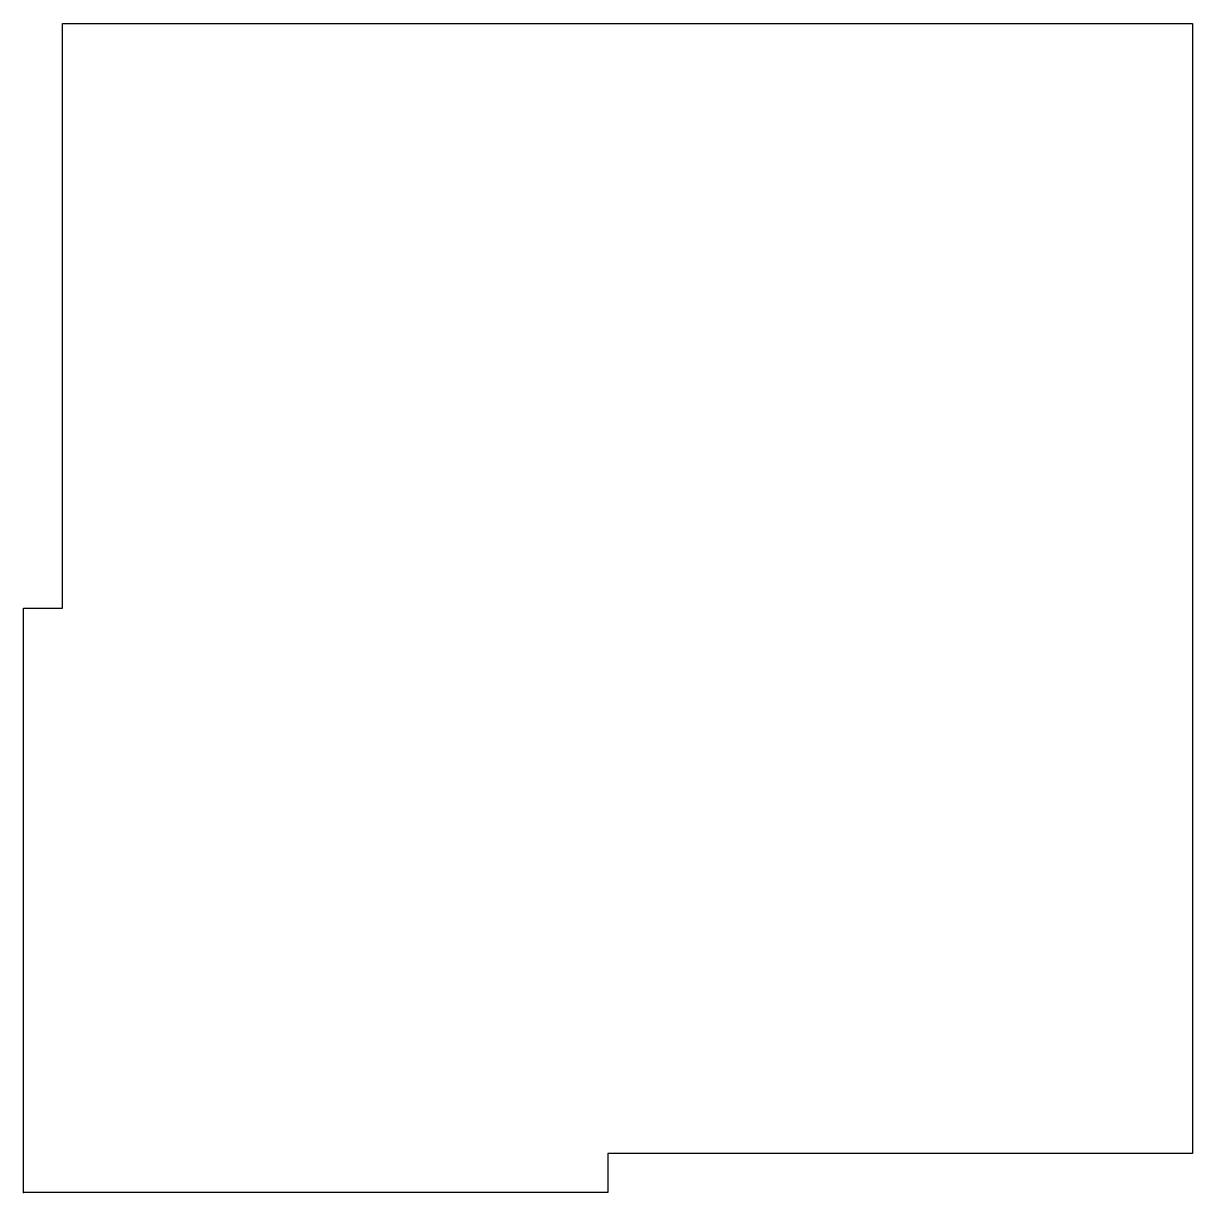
# Model space of a CAD drawing. Header units: millimetres. Extents: x 0 to 60, y 0 to 60.
import ezdxf

# ---------------------------------------------------------------- set-up
doc = ezdxf.new("R2010")
doc.units = ezdxf.units.MM
doc.header["$MEASUREMENT"] = 0
doc.layers.add('Lapti_for-docs v1_Sketch1', color=7, linetype='Continuous')

msp = doc.modelspace()

# ---------------------------------------------------------------- linework, layer by layer
at = {"layer": 'Lapti_for-docs v1_Sketch1'}
for p, q in [((2, 30), (2, 60)), ((2, 60), (60, 60)), ((60, 60), (60, 2)), ((0, 30), (2, 30)), ((0, 0), (0, 30)), ((30, 2), (30, 0)), ((60, 2), (30, 2)), ((30, 0), (0, 0))]:
    msp.add_line(p, q, dxfattribs=at)
msp.add_point((0, 0), dxfattribs=at)

doc.saveas('drawing.dxf')
